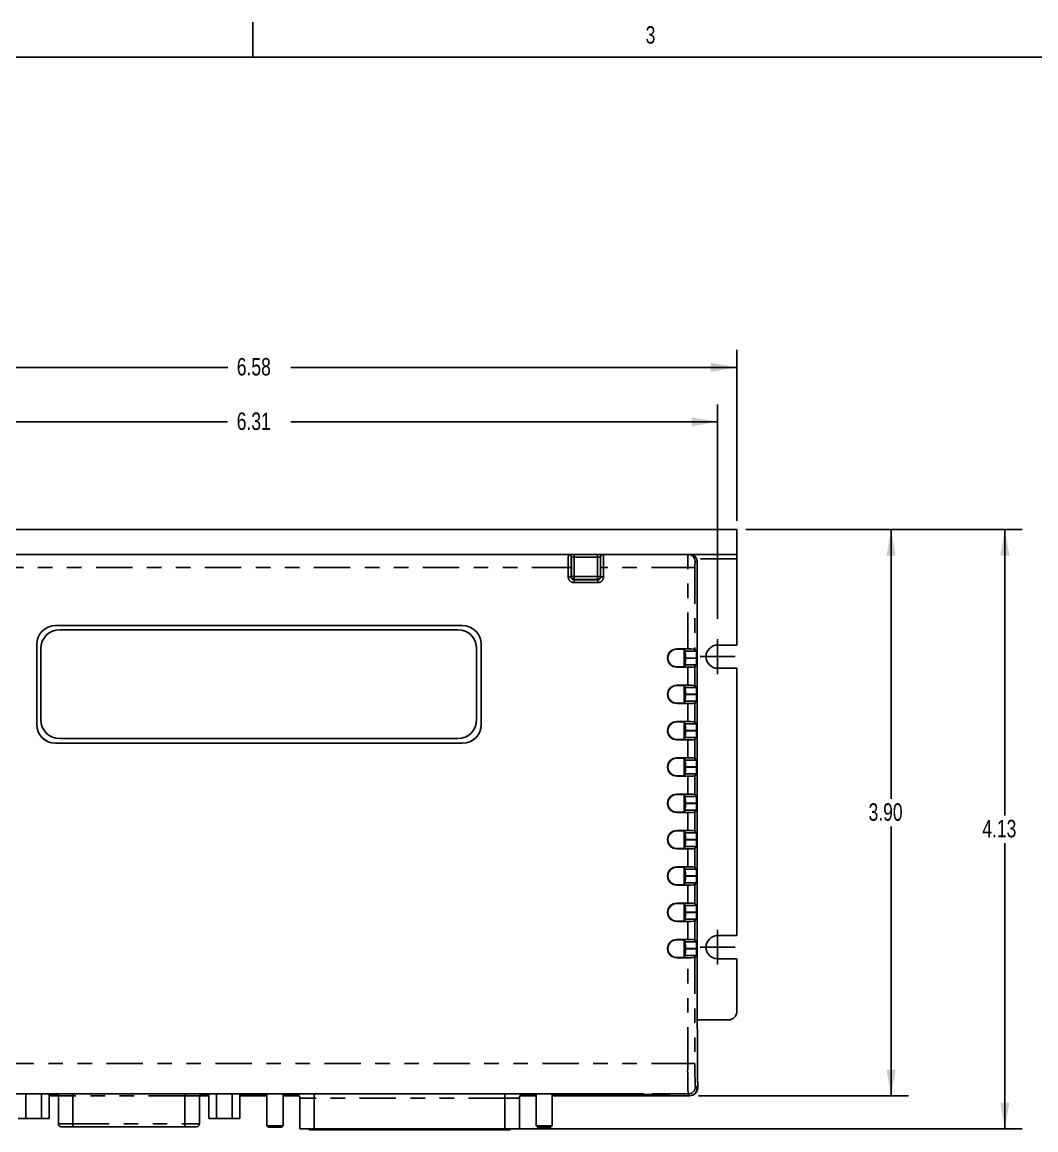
# Model space of a CAD drawing. Extents: x 0.3 to 21.7, y 0.5 to 16.5.
# Drawn here: x 3.91 to 10.89, y 8.87 to 16.49 of the extents above; entities that cross this region are included whole.
import ezdxf

# ---------------------------------------------------------------- set-up
doc = ezdxf.new("R2010")
doc.units = 0
doc.header["$PDSIZE"] = -1
doc.linetypes.add('PHANTOM', pattern=[0.5, 0.25, -0.05, 0.05, -0.05, 0.05, -0.05])
doc.layers.get('0').update_dxf_attribs({"linetype": 'CONTINUOUS'})
doc.layers.get('DEFPOINTS').update_dxf_attribs({"linetype": 'CONTINUOUS'})
doc.styles.add('SLDTEXTSTYLE0', font='TXT', dxfattribs={"width": 0.75})
doc.dimstyles.new('SLDDIMSTYLE0', dxfattribs={"dimtxt": 0.12, "dimasz": 0.18, "dimexe": 0.12, "dimexo": 0.0625, "dimgap": 0.03, "dimtad": 0, "dimtih": 1, "dimtoh": 1, "dimzin": 12, "dimtxsty": 'SLDTEXTSTYLE0', "dimsah": 1, "dimcen": 0.09, "dimclrd": 7, "dimclre": 7, "dimclrt": 7, "dimazin": 3, "dimtfac": 1, "dimtdec": 4, "dimtofl": 0, "dimtmove": 0, "dimatfit": 3, "dimtolj": 1, "dimtzin": 12})
doc.dimstyles.new('SLDDIMSTYLE2', dxfattribs={"dimtxt": 0.12, "dimasz": 0.18, "dimexe": 0.12, "dimexo": 0.0625, "dimgap": 0.03, "dimtad": 0, "dimtih": 1, "dimtoh": 1, "dimzin": 4, "dimtxsty": 'SLDTEXTSTYLE0', "dimsah": 1, "dimcen": 0.09, "dimclrd": 7, "dimclre": 7, "dimclrt": 7, "dimazin": 3, "dimtfac": 1, "dimtdec": 4, "dimtofl": 0, "dimtmove": 0, "dimatfit": 3, "dimtolj": 1, "dimtzin": 12})

# ---------------------------------------------------------------- blocks, each defined once
blk = doc.blocks.new('*D12')
at = {"color": 7}
for p, q in [((2.2576, 13.0577), (2.2576, 14.2339)), ((8.8326, 13.0577), (8.8326, 14.2339)), ((2.2576, 14.1139), (5.3274, 14.1139)), ((8.8326, 14.1139), (5.7627, 14.1139))]:
    blk.add_line(p, q, dxfattribs=at)
for points in [[(2.2576, 14.1139), (2.4376, 14.0827), (2.4376, 14.1452)], [(8.8326, 14.1139), (8.6526, 14.1452), (8.6526, 14.0827)]]:
    blk.add_solid(points, dxfattribs=at)
at = {"layer": 'DEFPOINTS', "color": 7}
for p in [(2.2576, 12.9977), (8.8326, 12.9977)]:
    blk.add_point(p, dxfattribs=at)
at = {"color": 7, "insert": (5.3899, 14.1781), "char_height": 0.12, "attachment_point": 1, "style": 'SLDTEXTSTYLE0'}
blk.add_mtext('6.58', dxfattribs=at)
blk = doc.blocks.new('*D13')
at = {"color": 7}
for p, q in [((2.3896, 12.3827), (2.3896, 13.859)), ((8.6996, 12.3827), (8.6996, 13.859)), ((2.3896, 13.739), (5.3269, 13.739)), ((8.6996, 13.739), (5.7622, 13.739))]:
    blk.add_line(p, q, dxfattribs=at)
for points in [[(2.3896, 13.739), (2.5696, 13.7077), (2.5696, 13.7702)], [(8.6996, 13.739), (8.5196, 13.7702), (8.5196, 13.7077)]]:
    blk.add_solid(points, dxfattribs=at)
at = {"layer": 'DEFPOINTS', "color": 7}
for p in [(2.3896, 12.3227), (8.6996, 12.3227)]:
    blk.add_point(p, dxfattribs=at)
at = {"color": 7, "insert": (5.3894, 13.8031), "char_height": 0.12, "attachment_point": 1, "style": 'SLDTEXTSTYLE0'}
blk.add_mtext('6.31', dxfattribs=at)
blk = doc.blocks.new('*D19')
at = {"color": 7}
for p, q in [((8.8926, 12.9977), (10.0135, 12.9977)), ((9.8935, 12.9977), (9.8935, 11.1443)), ((9.8935, 9.1004), (9.8935, 10.9538)), ((8.5689, 9.1004), (10.0135, 9.1004))]:
    blk.add_line(p, q, dxfattribs=at)
for points in [[(9.8935, 12.9977), (9.8622, 12.8177), (9.9247, 12.8177)], [(9.8935, 9.1004), (9.9247, 9.2804), (9.8622, 9.2804)]]:
    blk.add_solid(points, dxfattribs=at)
at = {"layer": 'DEFPOINTS', "color": 7}
for p in [(8.8326, 12.9977), (8.5089, 9.1004)]:
    blk.add_point(p, dxfattribs=at)
at = {"color": 7, "insert": (9.7383, 11.1132), "char_height": 0.12, "attachment_point": 1, "style": 'SLDTEXTSTYLE0'}
blk.add_mtext('3.90', dxfattribs=at)
blk = doc.blocks.new('*D20')
at = {"color": 7}
for p, q in [((8.8926, 12.9977), (10.7964, 12.9977)), ((10.6764, 12.9977), (10.6764, 11.0304)), ((10.6764, 8.8727), (10.6764, 10.84)), ((7.2956, 8.8727), (10.7964, 8.8727))]:
    blk.add_line(p, q, dxfattribs=at)
for points in [[(10.6764, 12.9977), (10.6452, 12.8177), (10.7077, 12.8177)], [(10.6764, 8.8727), (10.7077, 9.0527), (10.6452, 9.0527)]]:
    blk.add_solid(points, dxfattribs=at)
at = {"layer": 'DEFPOINTS', "color": 7}
for p in [(8.8326, 12.9977), (7.2356, 8.8727)]:
    blk.add_point(p, dxfattribs=at)
at = {"color": 7, "insert": (10.5213, 10.9993), "char_height": 0.12, "attachment_point": 1, "style": 'SLDTEXTSTYLE0'}
blk.add_mtext('4.13', dxfattribs=at)
blk = doc.blocks.new('SW_CENTERMARK4')
at = {"color": 7, "linetype": 'CONTINUOUS'}
for q in [(8.6996, 12.2427), (8.5796, 12.1227), (8.6996, 12.0027), (8.8196, 12.1227)]:
    blk.add_line((8.6996, 12.1227), q, dxfattribs=at)
blk = doc.blocks.new('SW_CENTERMARK5')
at = {"color": 7, "linetype": 'CONTINUOUS'}
for q in [(8.6996, 10.2427), (8.5796, 10.1227), (8.6996, 10.0027), (8.8196, 10.1227)]:
    blk.add_line((8.6996, 10.1227), q, dxfattribs=at)

msp = doc.modelspace()

# ---------------------------------------------------------------- linework, layer by layer
at = {"color": 7, "linetype": 'CONTINUOUS'}
for p, q in [((5.5, 16.25), (5.5, 16.49)), ((0.5, 16.25), (21.5, 16.25)), ((2.2576, 12.9977), (8.8326, 12.9977)), ((8.8326, 12.9977), (8.8326, 12.8267)), ((8.8326, 12.8267), (2.2576, 12.8267)), ((8.8326, 12.8267), (8.8326, 12.7967)), ((8.5589, 9.5613), (8.5589, 12.7767)), ((8.8326, 12.2027), (8.8326, 12.7967)), ((6.9426, 12.3367), (4.1426, 12.3367)), ((6.9426, 12.3363), (4.1426, 12.3363)), ((6.9109, 12.3084), (4.1709, 12.3084)), ((4.0126, 12.2067), (4.0126, 11.6567)), ((4.0129, 12.2067), (4.0129, 11.6567)), ((7.0722, 11.6567), (7.0722, 12.2067)), ((7.0726, 11.6567), (7.0726, 12.2067)), ((8.8326, 12.2027), (8.6996, 12.2027)), ((4.0409, 12.1784), (4.0409, 11.6884)), ((7.0409, 11.6884), (7.0409, 12.1784)), ((8.4934, 12.1756), (8.4176, 12.1756)), ((8.4479, 12.1736), (8.4176, 12.1736)), ((8.4764, 12.1604), (8.4679, 12.1731)), ((8.4686, 12.0541), (8.4686, 12.1721)), ((8.5434, 12.1743), (8.5527, 12.1604)), ((8.4176, 12.0526), (8.4479, 12.0526)), ((8.4176, 12.0506), (8.4934, 12.0506)), ((8.4679, 12.0531), (8.4764, 12.0658)), ((8.4772, 12.1134), (8.4772, 12.1127)), ((8.5527, 12.0658), (8.5434, 12.0519)), ((8.5535, 12.1127), (8.5535, 12.1134)), ((8.6996, 12.0427), (8.8326, 12.0427)), ((8.8326, 10.2027), (8.8326, 12.0427)), ((8.4934, 11.9256), (8.4176, 11.9256)), ((8.4479, 11.9236), (8.4176, 11.9236)), ((8.4764, 11.9104), (8.4679, 11.9231)), ((8.4686, 11.8041), (8.4686, 11.9221)), ((8.5434, 11.9243), (8.5527, 11.9104)), ((8.4772, 11.8634), (8.4772, 11.8627)), ((8.5535, 11.8627), (8.5535, 11.8634)), ((8.4176, 11.8026), (8.4479, 11.8026)), ((8.4176, 11.8006), (8.4934, 11.8006)), ((8.4679, 11.8031), (8.4764, 11.8158)), ((8.5527, 11.8158), (8.5434, 11.8019)), ((8.4934, 11.6756), (8.4176, 11.6756)), ((8.4479, 11.6736), (8.4176, 11.6736)), ((8.4764, 11.6604), (8.4679, 11.6731)), ((8.4686, 11.5541), (8.4686, 11.6721)), ((8.5434, 11.6743), (8.5527, 11.6604)), ((8.4772, 11.6134), (8.4772, 11.6127)), ((8.5535, 11.6127), (8.5535, 11.6134)), ((4.1426, 11.527), (6.9426, 11.527)), ((4.1426, 11.5267), (6.9426, 11.5267)), ((4.1709, 11.5584), (6.9109, 11.5584)), ((8.4176, 11.5526), (8.4479, 11.5526)), ((8.4176, 11.5506), (8.4934, 11.5506)), ((8.4679, 11.5531), (8.4764, 11.5658)), ((8.5527, 11.5658), (8.5434, 11.5519)), ((8.4934, 11.4256), (8.4176, 11.4256)), ((8.4479, 11.4236), (8.4176, 11.4236)), ((8.4764, 11.4104), (8.4679, 11.4231)), ((8.4686, 11.3041), (8.4686, 11.4221)), ((8.4772, 11.3634), (8.4772, 11.3627)), ((8.5434, 11.4243), (8.5527, 11.4104)), ((8.5535, 11.3627), (8.5535, 11.3634)), ((8.4176, 11.3026), (8.4479, 11.3026)), ((8.4176, 11.3006), (8.4934, 11.3006)), ((8.4679, 11.3031), (8.4764, 11.3158)), ((8.5527, 11.3158), (8.5434, 11.3019)), ((8.4934, 11.1756), (8.4176, 11.1756)), ((8.4479, 11.1736), (8.4176, 11.1736)), ((8.4764, 11.1604), (8.4679, 11.1731)), ((8.4686, 11.0541), (8.4686, 11.1721)), ((8.5434, 11.1743), (8.5527, 11.1604)), ((8.4679, 11.0531), (8.4764, 11.0658)), ((8.4772, 11.1134), (8.4772, 11.1127)), ((8.5527, 11.0658), (8.5434, 11.0519)), ((8.5535, 11.1127), (8.5535, 11.1134)), ((8.4176, 11.0526), (8.4479, 11.0526)), ((8.4176, 11.0506), (8.4934, 11.0506)), ((8.4934, 10.9256), (8.4176, 10.9256)), ((8.4479, 10.9236), (8.4176, 10.9236)), ((8.4764, 10.9104), (8.4679, 10.9231)), ((8.4686, 10.8041), (8.4686, 10.9221)), ((8.5434, 10.9243), (8.5527, 10.9104)), ((8.4772, 10.8634), (8.4772, 10.8627)), ((8.5535, 10.8627), (8.5535, 10.8634)), ((8.4176, 10.8026), (8.4479, 10.8026)), ((8.4176, 10.8006), (8.4934, 10.8006)), ((8.4679, 10.8031), (8.4764, 10.8158)), ((8.5527, 10.8158), (8.5434, 10.8019)), ((8.4934, 10.6756), (8.4176, 10.6756)), ((8.5434, 10.6743), (8.5527, 10.6604)), ((8.4479, 10.6736), (8.4176, 10.6736)), ((8.4764, 10.6604), (8.4679, 10.6731)), ((8.4686, 10.5541), (8.4686, 10.6721)), ((8.4772, 10.6134), (8.4772, 10.6127)), ((8.5535, 10.6127), (8.5535, 10.6134)), ((8.4176, 10.5526), (8.4479, 10.5526)), ((8.4176, 10.5506), (8.4934, 10.5506)), ((8.4679, 10.5531), (8.4764, 10.5658)), ((8.5527, 10.5658), (8.5434, 10.5519)), ((8.4934, 10.4256), (8.4176, 10.4256)), ((8.4479, 10.4236), (8.4176, 10.4236)), ((8.4764, 10.4104), (8.4679, 10.4231)), ((8.4686, 10.3041), (8.4686, 10.4221)), ((8.5434, 10.4243), (8.5527, 10.4104)), ((8.4176, 10.3026), (8.4479, 10.3026)), ((8.4176, 10.3006), (8.4934, 10.3006)), ((8.4679, 10.3031), (8.4764, 10.3158)), ((8.4772, 10.3634), (8.4772, 10.3627)), ((8.5527, 10.3158), (8.5434, 10.3019)), ((8.5535, 10.3627), (8.5535, 10.3634)), ((8.4934, 10.1756), (8.4176, 10.1756)), ((8.4479, 10.1736), (8.4176, 10.1736)), ((8.4764, 10.1604), (8.4679, 10.1731)), ((8.4686, 10.0541), (8.4686, 10.1721)), ((8.5434, 10.1743), (8.5527, 10.1604)), ((8.8326, 10.2027), (8.6996, 10.2027)), ((8.4679, 10.0531), (8.4764, 10.0658)), ((8.4772, 10.1134), (8.4772, 10.1127)), ((8.5527, 10.0658), (8.5434, 10.0519)), ((8.5535, 10.1127), (8.5535, 10.1134)), ((8.4176, 10.0526), (8.4479, 10.0526)), ((8.4176, 10.0506), (8.4934, 10.0506)), ((8.6996, 10.0427), (8.8326, 10.0427)), ((8.8326, 9.6827), (8.8326, 10.0427)), ((8.5589, 9.6227), (8.7726, 9.6227)), ((8.562, 9.5581), (8.5589, 9.5613)), ((8.562, 9.1929), (8.562, 9.5581)), ((8.1816, 9.1127), (3.9126, 9.1127)), ((3.9382, 8.9427), (3.9382, 9.1127)), ((4.045, 8.9427), (4.045, 9.1127)), ((4.0984, 8.9427), (4.0984, 9.1127)), ((4.0984, 9.1036), (4.1607, 9.1036)), ((4.1613, 9.1004), (4.0984, 9.1004)), ((4.1616, 8.9067), (4.1616, 9.0987)), ((5.1331, 9.0987), (5.1331, 8.9067)), ((5.1968, 9.1004), (5.1334, 9.1004)), ((5.1339, 9.1036), (5.1968, 9.1036)), ((5.1968, 8.9427), (5.1968, 9.1127)), ((5.2502, 8.9427), (5.2502, 9.1127)), ((5.357, 8.9427), (5.357, 9.1127)), ((5.4104, 8.9427), (5.4104, 9.1127)), ((5.4104, 9.1036), (5.5976, 9.1036)), ((5.5976, 9.1004), (5.4104, 9.1004)), ((5.5976, 9.1127), (5.5976, 8.8937)), ((5.7096, 8.8937), (5.7096, 9.1127)), ((5.7096, 9.1036), (5.8164, 9.1036)), ((5.8188, 9.1004), (5.7096, 9.1004)), ((5.8236, 8.8727), (5.8236, 9.0847)), ((7.3356, 9.0847), (7.3356, 8.8727)), ((7.4496, 9.1004), (7.3403, 9.1004)), ((7.3421, 9.1036), (7.4496, 9.1036)), ((7.4496, 9.1127), (7.4496, 8.8937)), ((7.5616, 8.8937), (7.5616, 9.1127)), ((7.5616, 9.1036), (8.1816, 9.1036)), ((8.5089, 9.1004), (7.5616, 9.1004)), ((8.1904, 9.1086), (8.1902, 9.1126)), ((8.2936, 9.1086), (8.1904, 9.1086)), ((8.1904, 9.1086), (8.1906, 9.1061)), ((8.1907, 9.1038), (8.1906, 9.1061)), ((8.1906, 9.1061), (8.2936, 9.1061)), ((8.5089, 9.1004), (8.5089, 9.1004)), ((8.5442, 9.115), (8.5467, 9.1175)), ((3.8848, 8.9427), (3.9382, 8.9427)), ((3.9382, 8.9427), (4.045, 8.9427)), ((4.045, 8.9427), (4.0984, 8.9427)), ((5.2502, 8.9427), (5.1968, 8.9427)), ((5.357, 8.9427), (5.2502, 8.9427)), ((5.4104, 8.9427), (5.357, 8.9427)), ((4.2616, 8.8867), (4.1816, 8.8867)), ((5.0331, 8.8867), (4.2616, 8.8867)), ((5.1131, 8.8867), (5.0331, 8.8867)), ((5.5976, 8.8937), (5.6076, 8.8837)), ((5.5976, 8.8937), (5.7096, 8.8937)), ((5.6996, 8.8837), (5.6076, 8.8837)), ((5.6996, 8.8837), (5.7096, 8.8937)), ((5.9236, 8.8727), (5.8236, 8.8727)), ((5.8886, 8.8727), (5.8886, 8.8657)), ((5.9506, 8.8657), (5.8886, 8.8657)), ((7.2356, 8.8727), (5.9236, 8.8727)), ((5.9506, 8.8657), (5.9506, 8.8727)), ((5.9986, 8.8657), (5.9506, 8.8657)), ((5.9986, 8.8727), (5.9986, 8.8657)), ((6.0606, 8.8657), (5.9986, 8.8657)), ((6.0606, 8.8657), (6.0606, 8.8727)), ((6.1086, 8.8657), (6.0606, 8.8657)), ((6.1086, 8.8727), (6.1086, 8.8657)), ((6.1706, 8.8657), (6.1086, 8.8657)), ((6.1706, 8.8657), (6.1706, 8.8727)), ((6.2186, 8.8657), (6.1706, 8.8657)), ((6.2186, 8.8727), (6.2186, 8.8657)), ((6.2806, 8.8657), (6.2186, 8.8657)), ((6.2806, 8.8657), (6.2806, 8.8727)), ((6.3286, 8.8657), (6.2806, 8.8657)), ((6.3286, 8.8727), (6.3286, 8.8657)), ((6.3906, 8.8657), (6.3286, 8.8657)), ((6.3906, 8.8657), (6.3906, 8.8727)), ((6.4386, 8.8657), (6.3906, 8.8657)), ((6.4386, 8.8727), (6.4386, 8.8657)), ((6.5006, 8.8657), (6.4386, 8.8657)), ((6.5006, 8.8657), (6.5006, 8.8727)), ((6.5486, 8.8657), (6.5006, 8.8657)), ((6.5486, 8.8727), (6.5486, 8.8657)), ((6.6106, 8.8657), (6.5486, 8.8657)), ((6.6106, 8.8657), (6.6106, 8.8727)), ((6.6586, 8.8657), (6.6106, 8.8657)), ((6.6586, 8.8727), (6.6586, 8.8657)), ((6.7206, 8.8657), (6.6586, 8.8657)), ((6.7206, 8.8657), (6.7206, 8.8727)), ((6.7686, 8.8657), (6.7206, 8.8657)), ((6.7686, 8.8727), (6.7686, 8.8657)), ((6.8306, 8.8657), (6.7686, 8.8657)), ((6.8306, 8.8657), (6.8306, 8.8727)), ((6.8786, 8.8657), (6.8306, 8.8657)), ((6.8786, 8.8727), (6.8786, 8.8657)), ((6.9406, 8.8657), (6.8786, 8.8657)), ((6.9406, 8.8657), (6.9406, 8.8727)), ((6.9886, 8.8657), (6.9406, 8.8657)), ((6.9886, 8.8727), (6.9886, 8.8657)), ((7.0506, 8.8657), (6.9886, 8.8657)), ((7.0506, 8.8657), (7.0506, 8.8727)), ((7.0986, 8.8657), (7.0506, 8.8657)), ((7.0986, 8.8727), (7.0986, 8.8657)), ((7.1606, 8.8657), (7.0986, 8.8657)), ((7.1606, 8.8657), (7.1606, 8.8727)), ((7.2086, 8.8657), (7.1606, 8.8657)), ((7.2086, 8.8727), (7.2086, 8.8657)), ((7.2706, 8.8657), (7.2086, 8.8657)), ((7.3356, 8.8727), (7.2356, 8.8727)), ((7.2706, 8.8657), (7.2706, 8.8727)), ((7.4496, 8.8937), (7.4596, 8.8837)), ((7.4496, 8.8937), (7.5616, 8.8937)), ((7.5516, 8.8837), (7.4596, 8.8837)), ((7.5516, 8.8837), (7.5616, 8.8937))]:
    msp.add_line(p, q, dxfattribs=at)
at = {"color": 7, "linetype": 'PHANTOM'}
for p, q in [((7.7126, 12.8267), (7.7126, 12.8067)), ((7.8725, 12.8067), (7.8725, 12.8267)), ((7.671, 12.7367), (3.4141, 12.7367)), ((7.671, 12.672), (7.671, 12.7367)), ((7.671, 12.7367), (7.691, 12.7367)), ((7.691, 12.7367), (7.691, 12.672)), ((7.6926, 12.8067), (7.6923, 12.8067)), ((7.6926, 12.6736), (7.6926, 12.8067)), ((7.6926, 12.8067), (7.7126, 12.8067)), ((7.7126, 12.8067), (7.7126, 12.6736)), ((7.8725, 12.8067), (7.7126, 12.8067)), ((7.8725, 12.6736), (7.8725, 12.8067)), ((7.8725, 12.8067), (7.8925, 12.8067)), ((7.8929, 12.8067), (7.8925, 12.8067)), ((7.8925, 12.8067), (7.8925, 12.6736)), ((7.8941, 12.672), (7.8941, 12.7367)), ((7.8941, 12.7367), (7.9141, 12.7367)), ((7.9141, 12.7367), (7.9141, 12.672)), ((8.4934, 12.7367), (7.9141, 12.7367)), ((8.4934, 12.1756), (8.4934, 12.7367)), ((8.4934, 12.7367), (8.5434, 12.7367)), ((8.5434, 12.7367), (8.5434, 12.1743)), ((8.5589, 12.7767), (8.5441, 12.7767)), ((8.8326, 12.7967), (8.5547, 12.7967)), ((7.671, 12.672), (7.691, 12.672)), ((7.691, 12.672), (7.6926, 12.6736)), ((7.6926, 12.6736), (7.7126, 12.6736)), ((7.7126, 12.6536), (7.7126, 12.6736)), ((7.7126, 12.6736), (7.8725, 12.6736)), ((7.8725, 12.6736), (7.8925, 12.6736)), ((7.8725, 12.6736), (7.8725, 12.6536)), ((7.8925, 12.6736), (7.8941, 12.672)), ((7.8941, 12.672), (7.9141, 12.672)), ((7.7126, 12.6536), (7.711, 12.652)), ((7.711, 12.652), (7.8741, 12.652)), ((7.711, 12.632), (7.711, 12.652)), ((7.8741, 12.632), (7.711, 12.632)), ((7.8725, 12.6536), (7.7126, 12.6536)), ((7.8741, 12.652), (7.8725, 12.6536)), ((7.8741, 12.652), (7.8741, 12.632)), ((4.1426, 12.3363), (4.1426, 12.3367)), ((6.9426, 12.3363), (6.9426, 12.3367)), ((4.0129, 12.2067), (4.0126, 12.2067)), ((7.0722, 12.2067), (7.0726, 12.2067)), ((8.4176, 12.1736), (8.4176, 12.1756)), ((8.4764, 12.1604), (8.5527, 12.1604)), ((8.4176, 12.0526), (8.4176, 12.0506)), ((8.5527, 12.0658), (8.4764, 12.0658)), ((8.5535, 12.1134), (8.4772, 12.1134)), ((8.4772, 12.1127), (8.5535, 12.1127)), ((8.4934, 11.9256), (8.4934, 12.0506)), ((8.5434, 12.0519), (8.5434, 11.9243)), ((8.4176, 11.9236), (8.4176, 11.9256)), ((8.4764, 11.9104), (8.5527, 11.9104)), ((8.5535, 11.8634), (8.4772, 11.8634)), ((8.4772, 11.8627), (8.5535, 11.8627)), ((8.4176, 11.8026), (8.4176, 11.8006)), ((8.5527, 11.8158), (8.4764, 11.8158)), ((8.4934, 11.6756), (8.4934, 11.8006)), ((8.5434, 11.8019), (8.5434, 11.6743)), ((8.4176, 11.6736), (8.4176, 11.6756)), ((4.0129, 11.6567), (4.0126, 11.6567)), ((7.0722, 11.6567), (7.0726, 11.6567)), ((8.4764, 11.6604), (8.5527, 11.6604)), ((8.5535, 11.6134), (8.4772, 11.6134)), ((8.4772, 11.6127), (8.5535, 11.6127)), ((4.1426, 11.527), (4.1426, 11.5267)), ((6.9426, 11.527), (6.9426, 11.5267)), ((8.4176, 11.5526), (8.4176, 11.5506)), ((8.5527, 11.5658), (8.4764, 11.5658)), ((8.4934, 11.4256), (8.4934, 11.5506)), ((8.5434, 11.5519), (8.5434, 11.4243)), ((8.4176, 11.4236), (8.4176, 11.4256)), ((8.4764, 11.4104), (8.5527, 11.4104)), ((8.5535, 11.3634), (8.4772, 11.3634)), ((8.4772, 11.3627), (8.5535, 11.3627)), ((8.4176, 11.3026), (8.4176, 11.3006)), ((8.5527, 11.3158), (8.4764, 11.3158)), ((8.4934, 11.1756), (8.4934, 11.3006)), ((8.5434, 11.3019), (8.5434, 11.1743)), ((8.4176, 11.1736), (8.4176, 11.1756)), ((8.4764, 11.1604), (8.5527, 11.1604)), ((8.5527, 11.0658), (8.4764, 11.0658)), ((8.5535, 11.1134), (8.4772, 11.1134)), ((8.4772, 11.1127), (8.5535, 11.1127)), ((8.4176, 11.0526), (8.4176, 11.0506)), ((8.4934, 10.9256), (8.4934, 11.0506)), ((8.5434, 11.0519), (8.5434, 10.9243)), ((8.4176, 10.9236), (8.4176, 10.9256)), ((8.4764, 10.9104), (8.5527, 10.9104)), ((8.5535, 10.8634), (8.4772, 10.8634)), ((8.4772, 10.8627), (8.5535, 10.8627)), ((8.4176, 10.8026), (8.4176, 10.8006)), ((8.5527, 10.8158), (8.4764, 10.8158)), ((8.4934, 10.6756), (8.4934, 10.8006)), ((8.5434, 10.8019), (8.5434, 10.6743)), ((8.4176, 10.6736), (8.4176, 10.6756)), ((8.4764, 10.6604), (8.5527, 10.6604)), ((8.5535, 10.6134), (8.4772, 10.6134)), ((8.4772, 10.6127), (8.5535, 10.6127)), ((8.4176, 10.5526), (8.4176, 10.5506)), ((8.5527, 10.5658), (8.4764, 10.5658)), ((8.4934, 10.4256), (8.4934, 10.5506)), ((8.5434, 10.5519), (8.5434, 10.4243)), ((8.4176, 10.4236), (8.4176, 10.4256)), ((8.4764, 10.4104), (8.5527, 10.4104)), ((8.4176, 10.3026), (8.4176, 10.3006)), ((8.5527, 10.3158), (8.4764, 10.3158)), ((8.5535, 10.3634), (8.4772, 10.3634)), ((8.4772, 10.3627), (8.5535, 10.3627)), ((8.4934, 10.1756), (8.4934, 10.3006)), ((8.5434, 10.3019), (8.5434, 10.1743)), ((8.4176, 10.1736), (8.4176, 10.1756)), ((8.4764, 10.1604), (8.5527, 10.1604)), ((8.5527, 10.0658), (8.4764, 10.0658)), ((8.5535, 10.1134), (8.4772, 10.1134)), ((8.4772, 10.1127), (8.5535, 10.1127)), ((8.4176, 10.0526), (8.4176, 10.0506)), ((8.4934, 9.3231), (8.4934, 10.0506)), ((8.5434, 10.0519), (8.5434, 9.3231)), ((8.4934, 9.3231), (2.5917, 9.3231)), ((8.5434, 9.3231), (8.4934, 9.3231)), ((8.5462, 9.1631), (8.5589, 9.1504)), ((8.5589, 9.1504), (8.5614, 9.1529)), ((8.4962, 9.1131), (2.589, 9.1131)), ((4.2616, 9.0987), (4.1616, 9.0987)), ((4.2616, 9.1127), (4.2616, 9.0987)), ((5.0331, 9.0987), (4.2616, 9.0987)), ((4.2616, 9.0987), (4.2616, 8.9067)), ((5.0331, 9.0987), (5.0331, 9.1127)), ((5.1331, 9.0987), (5.0331, 9.0987)), ((5.0331, 8.9067), (5.0331, 9.0987)), ((5.9236, 9.0847), (5.8236, 9.0847)), ((5.9236, 9.1127), (5.9236, 9.0847)), ((7.2356, 9.0847), (5.9236, 9.0847)), ((5.9236, 9.0847), (5.9236, 8.8727)), ((7.2356, 9.0847), (7.2356, 9.1127)), ((7.3356, 9.0847), (7.2356, 9.0847)), ((7.2356, 8.8727), (7.2356, 9.0847)), ((8.1816, 9.1127), (8.1816, 9.1036)), ((8.2936, 9.1086), (8.2936, 9.1061)), ((8.5089, 9.1004), (8.4962, 9.1131)), ((4.1616, 8.9067), (4.2616, 8.9067)), ((4.2616, 8.9067), (5.0331, 8.9067)), ((4.2616, 8.9067), (4.2616, 8.8867)), ((5.0331, 8.9067), (5.0331, 8.8867)), ((5.0331, 8.9067), (5.1331, 8.9067))]:
    msp.add_line(p, q, dxfattribs=at)
at = {"color": 7, "linetype": 'PHANTOM', "flags": 128}
for points in [[(7.6723, 12.8267), (7.6762, 12.8263), (7.6799, 12.8252), (7.6834, 12.8233), (7.6864, 12.8208), (7.6889, 12.8178), (7.6907, 12.8144), (7.6919, 12.8106), (7.6923, 12.8067)], [(7.6726, 12.8267), (7.6765, 12.8263), (7.6803, 12.8252), (7.6837, 12.8233), (7.6868, 12.8208), (7.6893, 12.8178), (7.6911, 12.8144), (7.6922, 12.8106), (7.6926, 12.8067)], [(7.8925, 12.8067), (7.8929, 12.8106), (7.8941, 12.8144), (7.8959, 12.8178), (7.8984, 12.8208), (7.9014, 12.8233), (7.9049, 12.8252), (7.9086, 12.8263), (7.9125, 12.8267)], [(7.8929, 12.8067), (7.8933, 12.8106), (7.8944, 12.8144), (7.8963, 12.8178), (7.8988, 12.8208), (7.9018, 12.8233), (7.9053, 12.8252), (7.909, 12.8263), (7.9129, 12.8267)], [(8.4941, 12.8267), (8.5039, 12.8257), (8.5133, 12.8229), (8.5219, 12.8183), (8.5295, 12.8121), (8.5357, 12.8045), (8.5403, 12.7958), (8.5432, 12.7865), (8.5441, 12.7767)], [(7.6926, 12.6736), (7.693, 12.6697), (7.6942, 12.666), (7.696, 12.6625), (7.6985, 12.6595), (7.7015, 12.657), (7.705, 12.6552), (7.7087, 12.654), (7.7126, 12.6536)], [(7.8725, 12.6536), (7.8764, 12.654), (7.8802, 12.6552), (7.8836, 12.657), (7.8867, 12.6595), (7.8892, 12.6625), (7.891, 12.666), (7.8921, 12.6697), (7.8925, 12.6736)], [(8.5462, 9.1631), (8.5452, 9.1533), (8.5424, 9.144), (8.5378, 9.1353), (8.5315, 9.1277), (8.524, 9.1215), (8.5153, 9.1169), (8.5059, 9.1141), (8.4962, 9.1131)]]:
    msp.add_lwpolyline(points, dxfattribs=at)
at = {"color": 7, "linetype": 'CONTINUOUS', "flags": 128}
for points in [[(8.5614, 9.1529), (8.5604, 9.1431), (8.5576, 9.1337), (8.5529, 9.1251), (8.5467, 9.1175)], [(4.1578, 9.1127), (4.1598, 9.1089), (4.1616, 9.0987)], [(5.1331, 9.0987), (5.1348, 9.1089), (5.1369, 9.1127)], [(8.2936, 9.1061), (8.3059, 9.1061), (8.3178, 9.1062), (8.329, 9.1063), (8.3392, 9.1064), (8.3479, 9.1066), (8.355, 9.1067), (8.3602, 9.1069), (8.3634, 9.1071), (8.3645, 9.1074), (8.3634, 9.1076), (8.3602, 9.1078), (8.355, 9.108), (8.3479, 9.1082), (8.3392, 9.1083), (8.329, 9.1084), (8.3178, 9.1085), (8.3059, 9.1086), (8.2936, 9.1086)]]:
    msp.add_lwpolyline(points, dxfattribs=at)
at = {"color": 7, "linetype": 'PHANTOM'}
for centre, radius, start, end in [((9.3292, 12.7592), 1.6583, 177.66708, 180.77729), ((6.256, 12.7592), 1.6583, 359.22271, 2.33292), ((11.3943, 12.7592), 2.901, 178.66674, 180.4444), ((8.6945, 12.7542), 1.0036, 177.00114, 180.99884), ((6.8904, 12.7542), 1.0039, 359.00174, 2.99828), ((9.1165, 12.7467), 0.5731, 176.99953, 180.99986), ((7.711, 12.672), 0.04, 180, 270.00377), ((7.711, 12.672), 0.02, 179.97241, 270.02801), ((7.8741, 12.672), 0.04, 269.99659, 0), ((7.8741, 12.672), 0.02, 269.97199, 0.02759), ((12.6101, 9.2719), 4.1169, 179.28741, 182.21011), ((10.934, 9.2841), 2.3909, 179.06522, 182.9002)]:
    msp.add_arc(centre, radius, start, end, dxfattribs=at)
at = {"color": 7, "linetype": 'CONTINUOUS'}
for centre, radius, start, end in [((8.509, 12.7768), 0.0499, 359.9233, 90.00792), ((4.1426, 12.2067), 0.13, 90, 180), ((4.1426, 12.2067), 0.1297, 90, 180), ((4.1709, 12.1784), 0.13, 90, 180), ((6.9109, 12.1784), 0.13, 360, 90), ((6.9426, 12.2067), 0.13, 0, 90), ((6.9426, 12.2067), 0.1297, 0, 90), ((8.6996, 12.1227), 0.08, 90, 270), ((8.4176, 12.1131), 0.0625, 90, 270), ((8.4176, 12.1131), 0.0605, 90, 270), ((8.4528, 11.9743), 0.1994, 85.651, 91.4009), ((7.7604, 12.1248), 0.7169, 359.09615, 2.85246), ((8.5056, 11.6771), 0.4987, 85.65189, 91.39993), ((7.8369, 12.1248), 0.7167, 359.09528, 2.85262), ((8.4528, 12.252), 0.1995, 268.6001, 274.348), ((7.7604, 12.1014), 0.7169, 357.14755, 0.90384), ((8.5056, 12.5491), 0.4987, 268.59987, 274.34815), ((7.8369, 12.1014), 0.7167, 357.1474, 0.90471), ((8.4176, 11.8631), 0.0625, 90, 270), ((8.4176, 11.8631), 0.0605, 90, 270), ((8.4528, 11.7242), 0.1995, 85.652, 91.3999), ((7.7604, 11.8748), 0.7169, 359.09615, 2.85246), ((8.5056, 11.4271), 0.4987, 85.65189, 91.39993), ((7.8369, 11.8748), 0.7167, 359.09528, 2.85262), ((7.7604, 11.8514), 0.7169, 357.14754, 0.90385), ((7.8369, 11.8514), 0.7167, 357.14738, 0.90472), ((8.4528, 12.002), 0.1995, 268.6001, 274.348), ((8.5056, 12.2991), 0.4987, 268.60007, 274.34811), ((4.1709, 11.6884), 0.13, 180, 270), ((6.9109, 11.6884), 0.13, 270, 0), ((8.4176, 11.6131), 0.0625, 90, 270), ((8.4176, 11.6131), 0.0605, 90, 270), ((8.4528, 11.4742), 0.1995, 85.652, 91.3999), ((8.5056, 11.1771), 0.4987, 85.65189, 91.39993), ((4.1426, 11.6567), 0.13, 180, 270), ((4.1426, 11.6567), 0.1297, 180, 270), ((6.9426, 11.6567), 0.13, 270, 0), ((6.9426, 11.6567), 0.1297, 270, 0), ((7.7604, 11.6248), 0.7169, 359.09615, 2.85246), ((7.7604, 11.6014), 0.7169, 357.14754, 0.90385), ((7.8369, 11.6248), 0.7167, 359.09528, 2.85261), ((7.8369, 11.6014), 0.7167, 357.14739, 0.90472), ((8.4528, 11.752), 0.1995, 268.6001, 274.348), ((8.5056, 12.0491), 0.4987, 268.60007, 274.34811), ((8.4176, 11.3631), 0.0625, 90, 270), ((8.4176, 11.3631), 0.0605, 90, 270), ((8.4528, 11.2242), 0.1995, 85.65175, 91.40015), ((7.7604, 11.3748), 0.7169, 359.09615, 2.85246), ((7.7604, 11.3514), 0.7169, 357.14754, 0.90384), ((8.5056, 10.9271), 0.4987, 85.65188, 91.39998), ((7.8369, 11.3748), 0.7167, 359.09528, 2.85261), ((7.8369, 11.3514), 0.7167, 357.14739, 0.90471), ((8.4528, 11.502), 0.1995, 268.59985, 274.34825), ((8.5056, 11.7991), 0.4987, 268.60002, 274.34812), ((8.4176, 11.1131), 0.0625, 90, 270), ((8.4176, 11.1131), 0.0605, 90, 270), ((8.4528, 10.9742), 0.1995, 85.65181, 91.40006), ((7.7604, 11.1248), 0.7169, 359.09615, 2.85246), ((8.5056, 10.6771), 0.4987, 85.6519, 91.39998), ((7.8369, 11.1248), 0.7167, 359.09528, 2.85261), ((7.7604, 11.1014), 0.7169, 357.14754, 0.90385), ((7.8369, 11.1014), 0.7167, 357.14739, 0.90472), ((8.4528, 11.252), 0.1995, 268.59991, 274.34824), ((8.5056, 11.5491), 0.4987, 268.60005, 274.34808), ((8.4176, 10.8631), 0.0625, 90, 270), ((8.4176, 10.8631), 0.0605, 90, 270), ((8.4528, 10.7242), 0.1995, 85.65175, 91.40015), ((7.7604, 10.8748), 0.7169, 359.09616, 2.85246), ((8.5056, 10.4271), 0.4987, 85.65188, 91.39998), ((7.8369, 10.8748), 0.7167, 359.09529, 2.85261), ((7.7604, 10.8514), 0.7169, 357.14754, 0.90385), ((7.8369, 10.8514), 0.7167, 357.14739, 0.90472), ((8.4528, 11.002), 0.1995, 268.6001, 274.348), ((8.5056, 11.2991), 0.4987, 268.60007, 274.34811), ((8.4176, 10.6131), 0.0625, 90, 270), ((8.5056, 10.1771), 0.4987, 85.65187, 91.40003), ((8.4176, 10.6131), 0.0605, 90, 270), ((8.4528, 10.4742), 0.1994, 85.6515, 91.4004), ((7.7604, 10.6248), 0.7169, 359.09615, 2.85246), ((7.7604, 10.6014), 0.7169, 357.14754, 0.90384), ((7.8369, 10.6248), 0.7167, 359.09528, 2.85262), ((7.8369, 10.6014), 0.7167, 357.14739, 0.90471), ((8.4528, 10.7519), 0.1994, 268.5996, 274.3485), ((8.5056, 11.0491), 0.4987, 268.59997, 274.34813), ((8.4176, 10.3631), 0.0625, 90, 270), ((8.4176, 10.3631), 0.0605, 90, 270), ((8.4528, 10.2243), 0.1994, 85.651, 91.4009), ((7.7604, 10.3748), 0.7169, 359.09615, 2.85246), ((8.5056, 9.9271), 0.4987, 85.65189, 91.39993), ((7.8369, 10.3748), 0.7167, 359.09528, 2.85262), ((8.4528, 10.502), 0.1995, 268.6001, 274.348), ((7.7604, 10.3514), 0.7169, 357.14754, 0.90385), ((8.5056, 10.7991), 0.4987, 268.59987, 274.34815), ((7.8369, 10.3514), 0.7167, 357.14738, 0.90472), ((8.4176, 10.1131), 0.0625, 90, 270), ((8.4176, 10.1131), 0.0605, 90, 270), ((8.4528, 9.9742), 0.1995, 85.652, 91.3999), ((7.7604, 10.1248), 0.7169, 359.09615, 2.85246), ((8.5056, 9.6771), 0.4987, 85.65189, 91.39993), ((7.8369, 10.1248), 0.7167, 359.09528, 2.85262), ((8.6996, 10.1227), 0.08, 90, 270), ((7.7604, 10.1014), 0.7169, 357.14754, 0.90385), ((7.8369, 10.1014), 0.7167, 357.14738, 0.90472), ((8.4528, 10.252), 0.1995, 268.6001, 274.348), ((8.5056, 10.5491), 0.4987, 268.60007, 274.34811), ((8.7726, 9.6827), 0.06, 270, 0), ((8.5089, 9.1504), 0.05, 270.02628, 0.00851), ((8.4662, 9.1731), 0.0979, 325.36712, 11.63194), ((7.9644, 9.1831), 0.5977, 357.10014, 0.93506), ((5.7926, 9.0847), 0.031, 40.46194, 64.64532), ((5.7938, 9.0849), 0.0298, 359.61394, 41.65493), ((7.3651, 9.0852), 0.0295, 111.36956, 181.00781), ((8.1837, 8.9885), 0.1242, 87.00593, 90.99563), ((8.1841, 9.2178), 0.1143, 268.71716, 273.28527), ((4.1816, 8.9067), 0.02, 180.01397, 270.03517), ((5.1131, 8.9067), 0.02, 269.9649, 359.98617)]:
    msp.add_arc(centre, radius, start, end, dxfattribs=at)

# ---------------------------------------------------------------- block references
for name in ['SW_CENTERMARK4', 'SW_CENTERMARK5']:
    msp.add_blockref(name, (0, 0))

# ---------------------------------------------------------------- texts
at = {"color": 7, "insert": (8.204, 16.4623), "char_height": 0.12, "attachment_point": 1, "style": 'SLDTEXTSTYLE0'}
msp.add_mtext('3', dxfattribs=at)

# ---------------------------------------------------------------- dimensions: what is measured, and where the dimension line sits
at = {"color": 7}
for base, p1, p2, picture, middle in [((8.8325810296, 14.1139182734), (2.2575810296, 12.9976968541), (8.8325810296, 12.9976968541), '*D12', (5.5450810296, 14.1139182734)), ((8.6996, 13.739), (2.3896, 12.3227), (8.6996, 12.3227), '*D13', (5.5446, 13.739))]:
    dim = msp.add_linear_dim(base=base, p1=p1, p2=p2, dimstyle='SLDDIMSTYLE0', dxfattribs=at)
    dim.commit()
    dim.dimension.update_dxf_attribs({"geometry": picture, "text_midpoint": middle, "dimtype": 160})
for base, p1, p2, dimstyle, picture, middle in [((10.6764032101, 8.8726968541), (8.8325810296, 12.9976968541), (7.2355810296, 8.8726968541), 'SLDDIMSTYLE0', '*D20', (10.6764032101, 10.9351968541)), ((9.8935, 9.1004), (8.8326, 12.9977), (8.5089, 9.1004), 'SLDDIMSTYLE2', '*D19', (9.8935, 11.049))]:
    dim = msp.add_linear_dim(base=base, p1=p1, p2=p2, angle=90, dimstyle=dimstyle, dxfattribs=at)
    dim.commit()
    dim.dimension.update_dxf_attribs({"geometry": picture, "text_midpoint": middle, "dimtype": 160})

doc.saveas('drawing.dxf')
